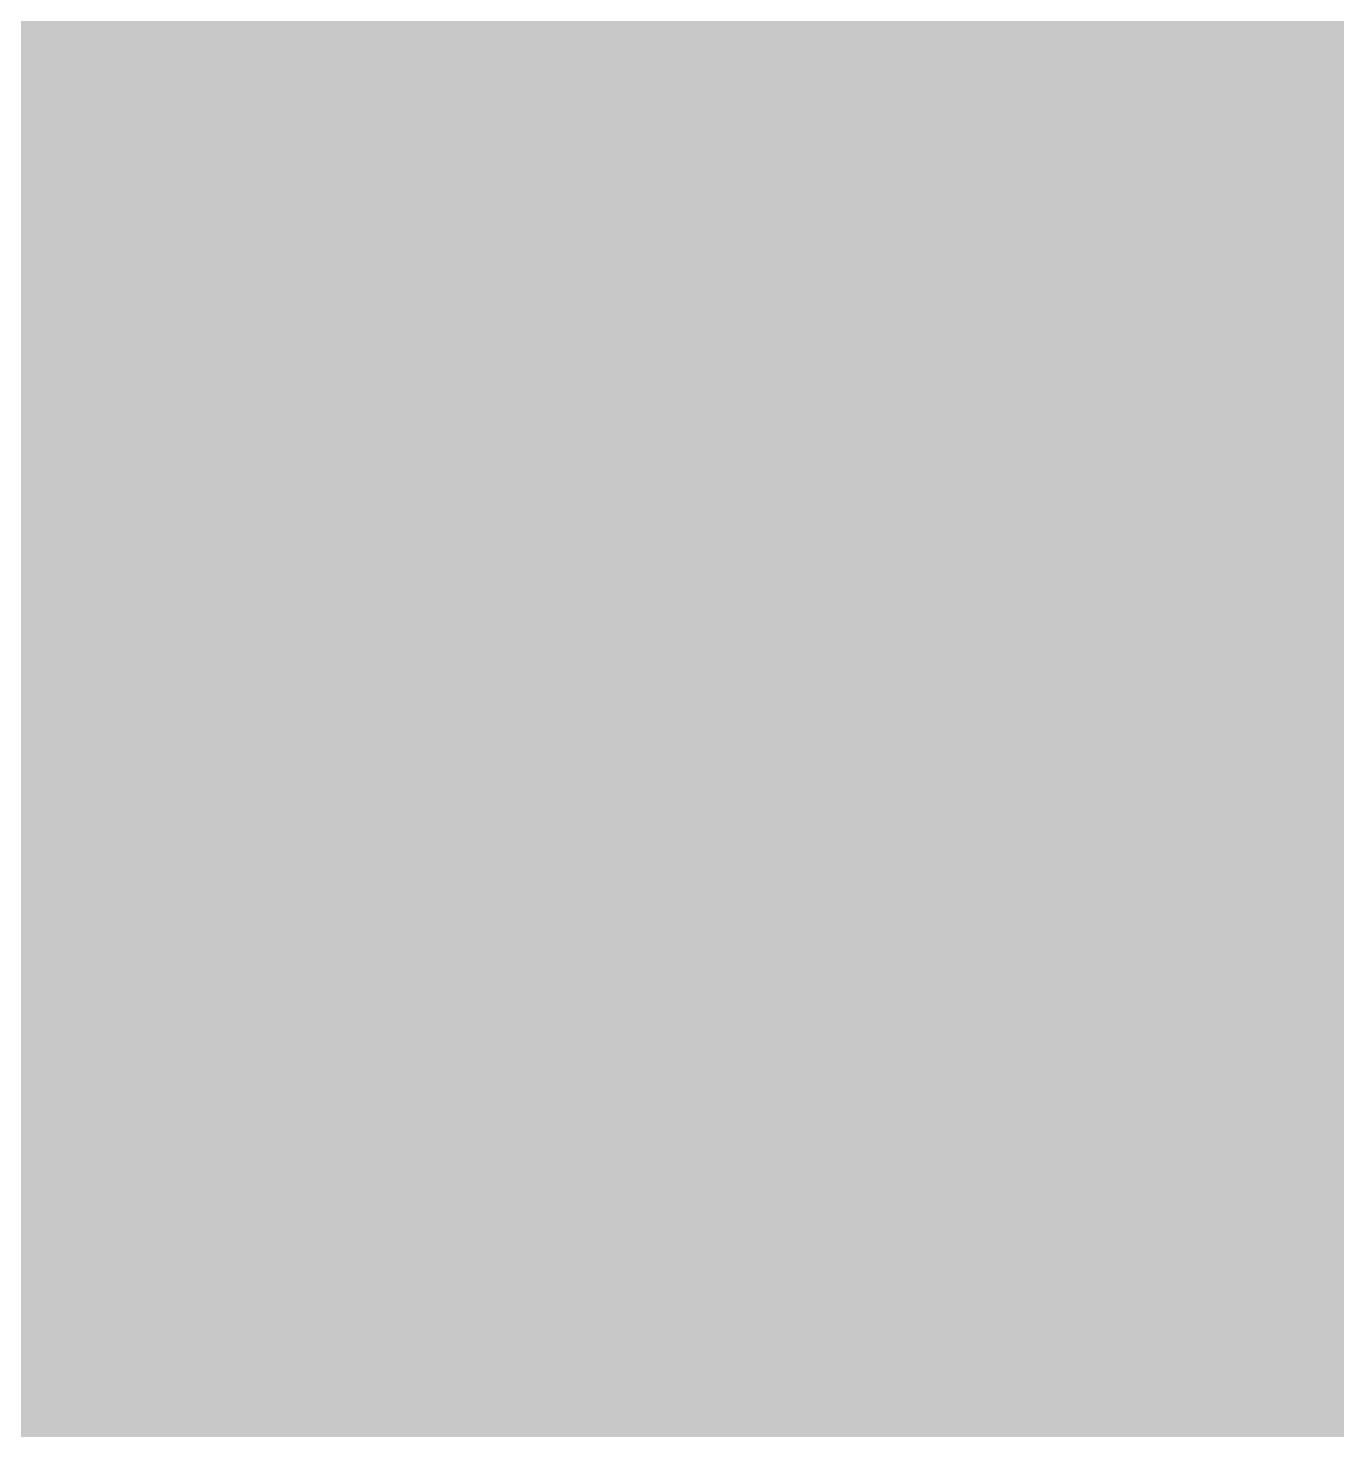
# Model space of a CAD drawing. Header units: inches. Extents: x 0 to 17, y 0 to 11.7.
# Drawn here: x 0.964849 to 0.968942, y 5.047636 to 5.05202 of the extents above; entities that cross this region are included whole.
import ezdxf

# ---------------------------------------------------------------- set-up
doc = ezdxf.new("R2010")
doc.units = ezdxf.units.IN
doc.header["$MEASUREMENT"] = 0
doc.layers.add('Sheet', color=255, linetype='Continuous')

msp = doc.modelspace()

# ---------------------------------------------------------------- linework, layer by layer
at = {"layer": 'Sheet'}
for points in [[(0.9630368, 5.0657846, 0.0118, 0.0118, 0), (0.9639187, 5.0653435, 0.0118, 0.0118, 0), (0.9643597, 5.0644615, 0.0118, 0.0118, 0), (0.9652416, 5.0640204, 0.0118, 0.0118, 0), (0.9656825, 5.0631383, 0.0118, 0.0118, 0), (0.9665644, 5.0626973, 0.0118, 0.0118, 0), (0.9670054, 5.0618152, 0.0118, 0.0118, 0), (0.9674463, 5.0609331, 0.0118, 0.0118, 0), (0.9683282, 5.0600511, 0.0118, 0.0118, 0), (0.9687692, 5.05961, 0.0118, 0.0118, 0), (0.9692101, 5.0587279, 0.0118, 0.0118, 0), (0.9692101, 5.0578459, 0.0118, 0.0118, 0), (0.9696511, 5.0569638, 0.0118, 0.0118, 0), (0.970092, 5.0556407, 0.0118, 0.0118, 0), (0.970533, 5.0547586, 0.0118, 0.0118, 0), (0.970533, 5.0538765, 0.0118, 0.0118, 0), (0.970533, 5.0529944, 0.0118, 0.0118, 0), (0.9709739, 5.0521123, 0.0118, 0.0118, 0), (0.9709739, 5.0507892, 0.0118, 0.0118, 0), (0.9709739, 5.0499071, 0.0118, 0.0118, 0)], [(0.9630368, 5.0657846, 0.0118, 0.0118, 0), (0.9639187, 5.0653435, 0.0118, 0.0118, 0), (0.9643597, 5.0644615, 0.0118, 0.0118, 0), (0.9652416, 5.0640204, 0.0118, 0.0118, 0), (0.9656825, 5.0631383, 0.0118, 0.0118, 0), (0.9665644, 5.0626973, 0.0118, 0.0118, 0), (0.9670054, 5.0618152, 0.0118, 0.0118, 0), (0.9674463, 5.0609331, 0.0118, 0.0118, 0), (0.9683282, 5.0600511, 0.0118, 0.0118, 0), (0.9687692, 5.05961, 0.0118, 0.0118, 0), (0.9692101, 5.0587279, 0.0118, 0.0118, 0), (0.9692101, 5.0578459, 0.0118, 0.0118, 0), (0.9696511, 5.0569638, 0.0118, 0.0118, 0), (0.970092, 5.0556407, 0.0118, 0.0118, 0), (0.970533, 5.0547586, 0.0118, 0.0118, 0), (0.970533, 5.0538765, 0.0118, 0.0118, 0), (0.970533, 5.0529944, 0.0118, 0.0118, 0), (0.9709739, 5.0521123, 0.0118, 0.0118, 0), (0.9709739, 5.0507892, 0.0118, 0.0118, 0), (0.9709739, 5.0499071, 0.0118, 0.0118, 0)], [(0.9630368, 5.0657846, 0.0118, 0.0118, 0), (0.9639187, 5.0653435, 0.0118, 0.0118, 0), (0.9643597, 5.0644615, 0.0118, 0.0118, 0), (0.9652416, 5.0640204, 0.0118, 0.0118, 0), (0.9656825, 5.0631383, 0.0118, 0.0118, 0), (0.9665644, 5.0626973, 0.0118, 0.0118, 0), (0.9670054, 5.0618152, 0.0118, 0.0118, 0), (0.9674463, 5.0609331, 0.0118, 0.0118, 0), (0.9683282, 5.0600511, 0.0118, 0.0118, 0), (0.9687692, 5.05961, 0.0118, 0.0118, 0), (0.9692101, 5.0587279, 0.0118, 0.0118, 0), (0.9692101, 5.0578459, 0.0118, 0.0118, 0), (0.9696511, 5.0569638, 0.0118, 0.0118, 0), (0.970092, 5.0556407, 0.0118, 0.0118, 0), (0.970533, 5.0547586, 0.0118, 0.0118, 0), (0.970533, 5.0538765, 0.0118, 0.0118, 0), (0.970533, 5.0529944, 0.0118, 0.0118, 0), (0.9709739, 5.0521123, 0.0118, 0.0118, 0), (0.9709739, 5.0507892, 0.0118, 0.0118, 0), (0.9709739, 5.0499071, 0.0118, 0.0118, 0)], [(0.9630368, 5.0657846, 0.0118, 0.0118, 0), (0.9639187, 5.0653435, 0.0118, 0.0118, 0), (0.9643597, 5.0644615, 0.0118, 0.0118, 0), (0.9652416, 5.0640204, 0.0118, 0.0118, 0), (0.9656825, 5.0631383, 0.0118, 0.0118, 0), (0.9665644, 5.0626973, 0.0118, 0.0118, 0), (0.9670054, 5.0618152, 0.0118, 0.0118, 0), (0.9674463, 5.0609331, 0.0118, 0.0118, 0), (0.9683282, 5.0600511, 0.0118, 0.0118, 0), (0.9687692, 5.05961, 0.0118, 0.0118, 0), (0.9692101, 5.0587279, 0.0118, 0.0118, 0), (0.9692101, 5.0578459, 0.0118, 0.0118, 0), (0.9696511, 5.0569638, 0.0118, 0.0118, 0), (0.970092, 5.0556407, 0.0118, 0.0118, 0), (0.970533, 5.0547586, 0.0118, 0.0118, 0), (0.970533, 5.0538765, 0.0118, 0.0118, 0), (0.970533, 5.0529944, 0.0118, 0.0118, 0), (0.9709739, 5.0521123, 0.0118, 0.0118, 0), (0.9709739, 5.0507892, 0.0118, 0.0118, 0), (0.9709739, 5.0499071, 0.0118, 0.0118, 0)], [(0.9630368, 5.0657846, 0.0118, 0.0118, 0), (0.9639187, 5.0653435, 0.0118, 0.0118, 0), (0.9643597, 5.0644615, 0.0118, 0.0118, 0), (0.9652416, 5.0640204, 0.0118, 0.0118, 0), (0.9656825, 5.0631383, 0.0118, 0.0118, 0), (0.9665644, 5.0626973, 0.0118, 0.0118, 0), (0.9670054, 5.0618152, 0.0118, 0.0118, 0), (0.9674463, 5.0609331, 0.0118, 0.0118, 0), (0.9683282, 5.0600511, 0.0118, 0.0118, 0), (0.9687692, 5.05961, 0.0118, 0.0118, 0), (0.9692101, 5.0587279, 0.0118, 0.0118, 0), (0.9692101, 5.0578459, 0.0118, 0.0118, 0), (0.9696511, 5.0569638, 0.0118, 0.0118, 0), (0.970092, 5.0556407, 0.0118, 0.0118, 0), (0.970533, 5.0547586, 0.0118, 0.0118, 0), (0.970533, 5.0538765, 0.0118, 0.0118, 0), (0.970533, 5.0529944, 0.0118, 0.0118, 0), (0.9709739, 5.0521123, 0.0118, 0.0118, 0), (0.9709739, 5.0507892, 0.0118, 0.0118, 0), (0.9709739, 5.0499071, 0.0118, 0.0118, 0)], [(0.9630368, 5.0657846, 0.0118, 0.0118, 0), (0.9639187, 5.0653435, 0.0118, 0.0118, 0), (0.9643597, 5.0644615, 0.0118, 0.0118, 0), (0.9652416, 5.0640204, 0.0118, 0.0118, 0), (0.9656825, 5.0631383, 0.0118, 0.0118, 0), (0.9665644, 5.0626973, 0.0118, 0.0118, 0), (0.9670054, 5.0618152, 0.0118, 0.0118, 0), (0.9674463, 5.0609331, 0.0118, 0.0118, 0), (0.9683282, 5.0600511, 0.0118, 0.0118, 0), (0.9687692, 5.05961, 0.0118, 0.0118, 0), (0.9692101, 5.0587279, 0.0118, 0.0118, 0), (0.9692101, 5.0578459, 0.0118, 0.0118, 0), (0.9696511, 5.0569638, 0.0118, 0.0118, 0), (0.970092, 5.0556407, 0.0118, 0.0118, 0), (0.970533, 5.0547586, 0.0118, 0.0118, 0), (0.970533, 5.0538765, 0.0118, 0.0118, 0), (0.970533, 5.0529944, 0.0118, 0.0118, 0), (0.9709739, 5.0521123, 0.0118, 0.0118, 0), (0.9709739, 5.0507892, 0.0118, 0.0118, 0), (0.9709739, 5.0499071, 0.0118, 0.0118, 0)], [(0.9630368, 5.0657846, 0.0118, 0.0118, 0), (0.9639187, 5.0653435, 0.0118, 0.0118, 0), (0.9643597, 5.0644615, 0.0118, 0.0118, 0), (0.9652416, 5.0640204, 0.0118, 0.0118, 0), (0.9656825, 5.0631383, 0.0118, 0.0118, 0), (0.9665644, 5.0626973, 0.0118, 0.0118, 0), (0.9670054, 5.0618152, 0.0118, 0.0118, 0), (0.9674463, 5.0609331, 0.0118, 0.0118, 0), (0.9683282, 5.0600511, 0.0118, 0.0118, 0), (0.9687692, 5.05961, 0.0118, 0.0118, 0), (0.9692101, 5.0587279, 0.0118, 0.0118, 0), (0.9692101, 5.0578459, 0.0118, 0.0118, 0), (0.9696511, 5.0569638, 0.0118, 0.0118, 0), (0.970092, 5.0556407, 0.0118, 0.0118, 0), (0.970533, 5.0547586, 0.0118, 0.0118, 0), (0.970533, 5.0538765, 0.0118, 0.0118, 0), (0.970533, 5.0529944, 0.0118, 0.0118, 0), (0.9709739, 5.0521123, 0.0118, 0.0118, 0), (0.9709739, 5.0507892, 0.0118, 0.0118, 0), (0.9709739, 5.0499071, 0.0118, 0.0118, 0)], [(0.9630368, 5.0657846, 0.0118, 0.0118, 0), (0.9639187, 5.0653435, 0.0118, 0.0118, 0), (0.9643597, 5.0644615, 0.0118, 0.0118, 0), (0.9652416, 5.0640204, 0.0118, 0.0118, 0), (0.9656825, 5.0631383, 0.0118, 0.0118, 0), (0.9665644, 5.0626973, 0.0118, 0.0118, 0), (0.9670054, 5.0618152, 0.0118, 0.0118, 0), (0.9674463, 5.0609331, 0.0118, 0.0118, 0), (0.9683282, 5.0600511, 0.0118, 0.0118, 0), (0.9687692, 5.05961, 0.0118, 0.0118, 0), (0.9692101, 5.0587279, 0.0118, 0.0118, 0), (0.9692101, 5.0578459, 0.0118, 0.0118, 0), (0.9696511, 5.0569638, 0.0118, 0.0118, 0), (0.970092, 5.0556407, 0.0118, 0.0118, 0), (0.970533, 5.0547586, 0.0118, 0.0118, 0), (0.970533, 5.0538765, 0.0118, 0.0118, 0), (0.970533, 5.0529944, 0.0118, 0.0118, 0), (0.9709739, 5.0521123, 0.0118, 0.0118, 0), (0.9709739, 5.0507892, 0.0118, 0.0118, 0), (0.9709739, 5.0499071, 0.0118, 0.0118, 0)], [(0.9630368, 5.0657846, 0.0118, 0.0118, 0), (0.9639187, 5.0653435, 0.0118, 0.0118, 0), (0.9643597, 5.0644615, 0.0118, 0.0118, 0), (0.9652416, 5.0640204, 0.0118, 0.0118, 0), (0.9656825, 5.0631383, 0.0118, 0.0118, 0), (0.9665644, 5.0626973, 0.0118, 0.0118, 0), (0.9670054, 5.0618152, 0.0118, 0.0118, 0), (0.9674463, 5.0609331, 0.0118, 0.0118, 0), (0.9683282, 5.0600511, 0.0118, 0.0118, 0), (0.9687692, 5.05961, 0.0118, 0.0118, 0), (0.9692101, 5.0587279, 0.0118, 0.0118, 0), (0.9692101, 5.0578459, 0.0118, 0.0118, 0), (0.9696511, 5.0569638, 0.0118, 0.0118, 0), (0.970092, 5.0556407, 0.0118, 0.0118, 0), (0.970533, 5.0547586, 0.0118, 0.0118, 0), (0.970533, 5.0538765, 0.0118, 0.0118, 0), (0.970533, 5.0529944, 0.0118, 0.0118, 0), (0.9709739, 5.0521123, 0.0118, 0.0118, 0), (0.9709739, 5.0507892, 0.0118, 0.0118, 0), (0.9709739, 5.0499071, 0.0118, 0.0118, 0)], [(0.9630368, 5.0657846, 0.0118, 0.0118, 0), (0.9639187, 5.0653435, 0.0118, 0.0118, 0), (0.9643597, 5.0644615, 0.0118, 0.0118, 0), (0.9652416, 5.0640204, 0.0118, 0.0118, 0), (0.9656825, 5.0631383, 0.0118, 0.0118, 0), (0.9665644, 5.0626973, 0.0118, 0.0118, 0), (0.9670054, 5.0618152, 0.0118, 0.0118, 0), (0.9674463, 5.0609331, 0.0118, 0.0118, 0), (0.9683282, 5.0600511, 0.0118, 0.0118, 0), (0.9687692, 5.05961, 0.0118, 0.0118, 0), (0.9692101, 5.0587279, 0.0118, 0.0118, 0), (0.9692101, 5.0578459, 0.0118, 0.0118, 0), (0.9696511, 5.0569638, 0.0118, 0.0118, 0), (0.970092, 5.0556407, 0.0118, 0.0118, 0), (0.970533, 5.0547586, 0.0118, 0.0118, 0), (0.970533, 5.0538765, 0.0118, 0.0118, 0), (0.970533, 5.0529944, 0.0118, 0.0118, 0), (0.9709739, 5.0521123, 0.0118, 0.0118, 0), (0.9709739, 5.0507892, 0.0118, 0.0118, 0), (0.9709739, 5.0499071, 0.0118, 0.0118, 0)], [(0.9670054, 5.0618152, 0.0039, 0.0039, 0), (0.9674463, 5.0609331, 0.0039, 0.0039, 0), (0.9683282, 5.0600511, 0.0039, 0.0039, 0), (0.9687692, 5.05961, 0.0039, 0.0039, 0), (0.9692101, 5.0587279, 0.0039, 0.0039, 0), (0.9692101, 5.0578459, 0.0039, 0.0039, 0), (0.9696511, 5.0569638, 0.0039, 0.0039, 0), (0.970092, 5.0556407, 0.0039, 0.0039, 0), (0.970533, 5.0547586, 0.0039, 0.0039, 0), (0.970533, 5.0538765, 0.0039, 0.0039, 0), (0.970533, 5.0529944, 0.0039, 0.0039, 0), (0.9709739, 5.0521123, 0.0039, 0.0039, 0), (0.9709739, 5.0507892, 0.0039, 0.0039, 0), (0.9709739, 5.0499071, 0.0039, 0.0039, 0)], [(0.9670054, 5.0618152, 0.0039, 0.0039, 0), (0.9674463, 5.0609331, 0.0039, 0.0039, 0), (0.9683282, 5.0600511, 0.0039, 0.0039, 0), (0.9687692, 5.05961, 0.0039, 0.0039, 0), (0.9692101, 5.0587279, 0.0039, 0.0039, 0), (0.9692101, 5.0578459, 0.0039, 0.0039, 0), (0.9696511, 5.0569638, 0.0039, 0.0039, 0), (0.970092, 5.0556407, 0.0039, 0.0039, 0), (0.970533, 5.0547586, 0.0039, 0.0039, 0), (0.970533, 5.0538765, 0.0039, 0.0039, 0), (0.970533, 5.0529944, 0.0039, 0.0039, 0), (0.9709739, 5.0521123, 0.0039, 0.0039, 0), (0.9709739, 5.0507892, 0.0039, 0.0039, 0), (0.9709739, 5.0499071, 0.0039, 0.0039, 0)], [(0.9670054, 5.0618152, 0.0039, 0.0039, 0), (0.9674463, 5.0609331, 0.0039, 0.0039, 0), (0.9683282, 5.0600511, 0.0039, 0.0039, 0), (0.9687692, 5.05961, 0.0039, 0.0039, 0), (0.9692101, 5.0587279, 0.0039, 0.0039, 0), (0.9692101, 5.0578459, 0.0039, 0.0039, 0), (0.9696511, 5.0569638, 0.0039, 0.0039, 0), (0.970092, 5.0556407, 0.0039, 0.0039, 0), (0.970533, 5.0547586, 0.0039, 0.0039, 0), (0.970533, 5.0538765, 0.0039, 0.0039, 0), (0.970533, 5.0529944, 0.0039, 0.0039, 0), (0.9709739, 5.0521123, 0.0039, 0.0039, 0), (0.9709739, 5.0507892, 0.0039, 0.0039, 0), (0.9709739, 5.0499071, 0.0039, 0.0039, 0)], [(0.9670054, 5.0618152, 0.0039, 0.0039, 0), (0.9674463, 5.0609331, 0.0039, 0.0039, 0), (0.9683282, 5.0600511, 0.0039, 0.0039, 0), (0.9687692, 5.05961, 0.0039, 0.0039, 0), (0.9692101, 5.0587279, 0.0039, 0.0039, 0), (0.9692101, 5.0578459, 0.0039, 0.0039, 0), (0.9696511, 5.0569638, 0.0039, 0.0039, 0), (0.970092, 5.0556407, 0.0039, 0.0039, 0), (0.970533, 5.0547586, 0.0039, 0.0039, 0), (0.970533, 5.0538765, 0.0039, 0.0039, 0), (0.970533, 5.0529944, 0.0039, 0.0039, 0), (0.9709739, 5.0521123, 0.0039, 0.0039, 0), (0.9709739, 5.0507892, 0.0039, 0.0039, 0), (0.9709739, 5.0499071, 0.0039, 0.0039, 0)], [(0.9670054, 5.0618152, 0.0039, 0.0039, 0), (0.9674463, 5.0609331, 0.0039, 0.0039, 0), (0.9683282, 5.0600511, 0.0039, 0.0039, 0), (0.9687692, 5.05961, 0.0039, 0.0039, 0), (0.9692101, 5.0587279, 0.0039, 0.0039, 0), (0.9692101, 5.0578459, 0.0039, 0.0039, 0), (0.9696511, 5.0569638, 0.0039, 0.0039, 0), (0.970092, 5.0556407, 0.0039, 0.0039, 0), (0.970533, 5.0547586, 0.0039, 0.0039, 0), (0.970533, 5.0538765, 0.0039, 0.0039, 0), (0.970533, 5.0529944, 0.0039, 0.0039, 0), (0.9709739, 5.0521123, 0.0039, 0.0039, 0), (0.9709739, 5.0507892, 0.0039, 0.0039, 0), (0.9709739, 5.0499071, 0.0039, 0.0039, 0)], [(0.9670054, 5.0618152, 0.0039, 0.0039, 0), (0.9674463, 5.0609331, 0.0039, 0.0039, 0), (0.9683282, 5.0600511, 0.0039, 0.0039, 0), (0.9687692, 5.05961, 0.0039, 0.0039, 0), (0.9692101, 5.0587279, 0.0039, 0.0039, 0), (0.9692101, 5.0578459, 0.0039, 0.0039, 0), (0.9696511, 5.0569638, 0.0039, 0.0039, 0), (0.970092, 5.0556407, 0.0039, 0.0039, 0), (0.970533, 5.0547586, 0.0039, 0.0039, 0), (0.970533, 5.0538765, 0.0039, 0.0039, 0), (0.970533, 5.0529944, 0.0039, 0.0039, 0), (0.9709739, 5.0521123, 0.0039, 0.0039, 0), (0.9709739, 5.0507892, 0.0039, 0.0039, 0), (0.9709739, 5.0499071, 0.0039, 0.0039, 0)], [(0.9670054, 5.0618152, 0.0039, 0.0039, 0), (0.9674463, 5.0609331, 0.0039, 0.0039, 0), (0.9683282, 5.0600511, 0.0039, 0.0039, 0), (0.9687692, 5.05961, 0.0039, 0.0039, 0), (0.9692101, 5.0587279, 0.0039, 0.0039, 0), (0.9692101, 5.0578459, 0.0039, 0.0039, 0), (0.9696511, 5.0569638, 0.0039, 0.0039, 0), (0.970092, 5.0556407, 0.0039, 0.0039, 0), (0.970533, 5.0547586, 0.0039, 0.0039, 0), (0.970533, 5.0538765, 0.0039, 0.0039, 0), (0.970533, 5.0529944, 0.0039, 0.0039, 0), (0.9709739, 5.0521123, 0.0039, 0.0039, 0), (0.9709739, 5.0507892, 0.0039, 0.0039, 0), (0.9709739, 5.0499071, 0.0039, 0.0039, 0)], [(0.9670054, 5.0618152, 0.0039, 0.0039, 0), (0.9674463, 5.0609331, 0.0039, 0.0039, 0), (0.9683282, 5.0600511, 0.0039, 0.0039, 0), (0.9687692, 5.05961, 0.0039, 0.0039, 0), (0.9692101, 5.0587279, 0.0039, 0.0039, 0), (0.9692101, 5.0578459, 0.0039, 0.0039, 0), (0.9696511, 5.0569638, 0.0039, 0.0039, 0), (0.970092, 5.0556407, 0.0039, 0.0039, 0), (0.970533, 5.0547586, 0.0039, 0.0039, 0), (0.970533, 5.0538765, 0.0039, 0.0039, 0), (0.970533, 5.0529944, 0.0039, 0.0039, 0), (0.9709739, 5.0521123, 0.0039, 0.0039, 0), (0.9709739, 5.0507892, 0.0039, 0.0039, 0), (0.9709739, 5.0499071, 0.0039, 0.0039, 0)], [(0.9670054, 5.0618152, 0.0039, 0.0039, 0), (0.9674463, 5.0609331, 0.0039, 0.0039, 0), (0.9683282, 5.0600511, 0.0039, 0.0039, 0), (0.9687692, 5.05961, 0.0039, 0.0039, 0), (0.9692101, 5.0587279, 0.0039, 0.0039, 0), (0.9692101, 5.0578459, 0.0039, 0.0039, 0), (0.9696511, 5.0569638, 0.0039, 0.0039, 0), (0.970092, 5.0556407, 0.0039, 0.0039, 0), (0.970533, 5.0547586, 0.0039, 0.0039, 0), (0.970533, 5.0538765, 0.0039, 0.0039, 0), (0.970533, 5.0529944, 0.0039, 0.0039, 0), (0.9709739, 5.0521123, 0.0039, 0.0039, 0), (0.9709739, 5.0507892, 0.0039, 0.0039, 0), (0.9709739, 5.0499071, 0.0039, 0.0039, 0)], [(0.9670054, 5.0618152, 0.0039, 0.0039, 0), (0.9674463, 5.0609331, 0.0039, 0.0039, 0), (0.9683282, 5.0600511, 0.0039, 0.0039, 0), (0.9687692, 5.05961, 0.0039, 0.0039, 0), (0.9692101, 5.0587279, 0.0039, 0.0039, 0), (0.9692101, 5.0578459, 0.0039, 0.0039, 0), (0.9696511, 5.0569638, 0.0039, 0.0039, 0), (0.970092, 5.0556407, 0.0039, 0.0039, 0), (0.970533, 5.0547586, 0.0039, 0.0039, 0), (0.970533, 5.0538765, 0.0039, 0.0039, 0), (0.970533, 5.0529944, 0.0039, 0.0039, 0), (0.9709739, 5.0521123, 0.0039, 0.0039, 0), (0.9709739, 5.0507892, 0.0039, 0.0039, 0), (0.9709739, 5.0499071, 0.0039, 0.0039, 0)], [(1.1513229, 5.0499071, 0.0118, 0.0118, 0), (0.9511311, 5.0499071, 0.0118, 0.0118, 0)], [(0.9709739, 5.0499071, 0.0118, 0.0118, 0), (0.9709739, 5.0490251, 0.0118, 0.0118, 0), (0.9709739, 5.0477019, 0.0118, 0.0118, 0), (0.970533, 5.0468199, 0.0118, 0.0118, 0), (0.970533, 5.0459378, 0.0118, 0.0118, 0), (0.970533, 5.0450557, 0.0118, 0.0118, 0), (0.970092, 5.0437326, 0.0118, 0.0118, 0), (0.9696511, 5.0428505, 0.0118, 0.0118, 0), (0.9692101, 5.0419684, 0.0118, 0.0118, 0), (0.9692101, 5.0410864, 0.0118, 0.0118, 0), (0.9687692, 5.0402043, 0.0118, 0.0118, 0), (0.9683282, 5.0393222, 0.0118, 0.0118, 0), (0.9674463, 5.0384401, 0.0118, 0.0118, 0), (0.9670054, 5.0379991, 0.0118, 0.0118, 0), (0.9665644, 5.037117, 0.0118, 0.0118, 0)], [(0.9709739, 5.0499071, 0.0118, 0.0118, 0), (0.9709739, 5.0490251, 0.0118, 0.0118, 0), (0.9709739, 5.0477019, 0.0118, 0.0118, 0), (0.970533, 5.0468199, 0.0118, 0.0118, 0), (0.970533, 5.0459378, 0.0118, 0.0118, 0), (0.970533, 5.0450557, 0.0118, 0.0118, 0), (0.970092, 5.0437326, 0.0118, 0.0118, 0), (0.9696511, 5.0428505, 0.0118, 0.0118, 0), (0.9692101, 5.0419684, 0.0118, 0.0118, 0), (0.9692101, 5.0410864, 0.0118, 0.0118, 0), (0.9687692, 5.0402043, 0.0118, 0.0118, 0), (0.9683282, 5.0393222, 0.0118, 0.0118, 0), (0.9674463, 5.0384401, 0.0118, 0.0118, 0), (0.9670054, 5.0379991, 0.0118, 0.0118, 0), (0.9665644, 5.037117, 0.0118, 0.0118, 0)], [(0.9709739, 5.0499071, 0.0118, 0.0118, 0), (0.9709739, 5.0490251, 0.0118, 0.0118, 0), (0.9709739, 5.0477019, 0.0118, 0.0118, 0), (0.970533, 5.0468199, 0.0118, 0.0118, 0), (0.970533, 5.0459378, 0.0118, 0.0118, 0), (0.970533, 5.0450557, 0.0118, 0.0118, 0), (0.970092, 5.0437326, 0.0118, 0.0118, 0), (0.9696511, 5.0428505, 0.0118, 0.0118, 0), (0.9692101, 5.0419684, 0.0118, 0.0118, 0), (0.9692101, 5.0410864, 0.0118, 0.0118, 0), (0.9687692, 5.0402043, 0.0118, 0.0118, 0), (0.9683282, 5.0393222, 0.0118, 0.0118, 0), (0.9674463, 5.0384401, 0.0118, 0.0118, 0), (0.9670054, 5.0379991, 0.0118, 0.0118, 0), (0.9665644, 5.037117, 0.0118, 0.0118, 0)], [(0.9709739, 5.0499071, 0.0118, 0.0118, 0), (0.9709739, 5.0490251, 0.0118, 0.0118, 0), (0.9709739, 5.0477019, 0.0118, 0.0118, 0), (0.970533, 5.0468199, 0.0118, 0.0118, 0), (0.970533, 5.0459378, 0.0118, 0.0118, 0), (0.970533, 5.0450557, 0.0118, 0.0118, 0), (0.970092, 5.0437326, 0.0118, 0.0118, 0), (0.9696511, 5.0428505, 0.0118, 0.0118, 0), (0.9692101, 5.0419684, 0.0118, 0.0118, 0), (0.9692101, 5.0410864, 0.0118, 0.0118, 0), (0.9687692, 5.0402043, 0.0118, 0.0118, 0), (0.9683282, 5.0393222, 0.0118, 0.0118, 0), (0.9674463, 5.0384401, 0.0118, 0.0118, 0), (0.9670054, 5.0379991, 0.0118, 0.0118, 0), (0.9665644, 5.037117, 0.0118, 0.0118, 0)], [(0.9709739, 5.0499071, 0.0118, 0.0118, 0), (0.9709739, 5.0490251, 0.0118, 0.0118, 0), (0.9709739, 5.0477019, 0.0118, 0.0118, 0), (0.970533, 5.0468199, 0.0118, 0.0118, 0), (0.970533, 5.0459378, 0.0118, 0.0118, 0), (0.970533, 5.0450557, 0.0118, 0.0118, 0), (0.970092, 5.0437326, 0.0118, 0.0118, 0), (0.9696511, 5.0428505, 0.0118, 0.0118, 0), (0.9692101, 5.0419684, 0.0118, 0.0118, 0), (0.9692101, 5.0410864, 0.0118, 0.0118, 0), (0.9687692, 5.0402043, 0.0118, 0.0118, 0), (0.9683282, 5.0393222, 0.0118, 0.0118, 0), (0.9674463, 5.0384401, 0.0118, 0.0118, 0), (0.9670054, 5.0379991, 0.0118, 0.0118, 0), (0.9665644, 5.037117, 0.0118, 0.0118, 0)], [(0.9709739, 5.0499071, 0.0118, 0.0118, 0), (0.9709739, 5.0490251, 0.0118, 0.0118, 0), (0.9709739, 5.0477019, 0.0118, 0.0118, 0), (0.970533, 5.0468199, 0.0118, 0.0118, 0), (0.970533, 5.0459378, 0.0118, 0.0118, 0), (0.970533, 5.0450557, 0.0118, 0.0118, 0), (0.970092, 5.0437326, 0.0118, 0.0118, 0), (0.9696511, 5.0428505, 0.0118, 0.0118, 0), (0.9692101, 5.0419684, 0.0118, 0.0118, 0), (0.9692101, 5.0410864, 0.0118, 0.0118, 0), (0.9687692, 5.0402043, 0.0118, 0.0118, 0), (0.9683282, 5.0393222, 0.0118, 0.0118, 0), (0.9674463, 5.0384401, 0.0118, 0.0118, 0), (0.9670054, 5.0379991, 0.0118, 0.0118, 0), (0.9665644, 5.037117, 0.0118, 0.0118, 0)], [(0.9709739, 5.0499071, 0.0118, 0.0118, 0), (0.9709739, 5.0490251, 0.0118, 0.0118, 0), (0.9709739, 5.0477019, 0.0118, 0.0118, 0), (0.970533, 5.0468199, 0.0118, 0.0118, 0), (0.970533, 5.0459378, 0.0118, 0.0118, 0), (0.970533, 5.0450557, 0.0118, 0.0118, 0), (0.970092, 5.0437326, 0.0118, 0.0118, 0), (0.9696511, 5.0428505, 0.0118, 0.0118, 0), (0.9692101, 5.0419684, 0.0118, 0.0118, 0), (0.9692101, 5.0410864, 0.0118, 0.0118, 0), (0.9687692, 5.0402043, 0.0118, 0.0118, 0), (0.9683282, 5.0393222, 0.0118, 0.0118, 0), (0.9674463, 5.0384401, 0.0118, 0.0118, 0), (0.9670054, 5.0379991, 0.0118, 0.0118, 0), (0.9665644, 5.037117, 0.0118, 0.0118, 0)], [(0.9709739, 5.0499071, 0.0118, 0.0118, 0), (0.9709739, 5.0490251, 0.0118, 0.0118, 0), (0.9709739, 5.0477019, 0.0118, 0.0118, 0), (0.970533, 5.0468199, 0.0118, 0.0118, 0), (0.970533, 5.0459378, 0.0118, 0.0118, 0), (0.970533, 5.0450557, 0.0118, 0.0118, 0), (0.970092, 5.0437326, 0.0118, 0.0118, 0), (0.9696511, 5.0428505, 0.0118, 0.0118, 0), (0.9692101, 5.0419684, 0.0118, 0.0118, 0), (0.9692101, 5.0410864, 0.0118, 0.0118, 0), (0.9687692, 5.0402043, 0.0118, 0.0118, 0), (0.9683282, 5.0393222, 0.0118, 0.0118, 0), (0.9674463, 5.0384401, 0.0118, 0.0118, 0), (0.9670054, 5.0379991, 0.0118, 0.0118, 0), (0.9665644, 5.037117, 0.0118, 0.0118, 0)], [(0.9709739, 5.0499071, 0.0118, 0.0118, 0), (0.9709739, 5.0490251, 0.0118, 0.0118, 0), (0.9709739, 5.0477019, 0.0118, 0.0118, 0), (0.970533, 5.0468199, 0.0118, 0.0118, 0), (0.970533, 5.0459378, 0.0118, 0.0118, 0), (0.970533, 5.0450557, 0.0118, 0.0118, 0), (0.970092, 5.0437326, 0.0118, 0.0118, 0), (0.9696511, 5.0428505, 0.0118, 0.0118, 0), (0.9692101, 5.0419684, 0.0118, 0.0118, 0), (0.9692101, 5.0410864, 0.0118, 0.0118, 0), (0.9687692, 5.0402043, 0.0118, 0.0118, 0), (0.9683282, 5.0393222, 0.0118, 0.0118, 0), (0.9674463, 5.0384401, 0.0118, 0.0118, 0), (0.9670054, 5.0379991, 0.0118, 0.0118, 0), (0.9665644, 5.037117, 0.0118, 0.0118, 0)], [(0.9709739, 5.0499071, 0.0118, 0.0118, 0), (0.9709739, 5.0490251, 0.0118, 0.0118, 0), (0.9709739, 5.0477019, 0.0118, 0.0118, 0), (0.970533, 5.0468199, 0.0118, 0.0118, 0), (0.970533, 5.0459378, 0.0118, 0.0118, 0), (0.970533, 5.0450557, 0.0118, 0.0118, 0), (0.970092, 5.0437326, 0.0118, 0.0118, 0), (0.9696511, 5.0428505, 0.0118, 0.0118, 0), (0.9692101, 5.0419684, 0.0118, 0.0118, 0), (0.9692101, 5.0410864, 0.0118, 0.0118, 0), (0.9687692, 5.0402043, 0.0118, 0.0118, 0), (0.9683282, 5.0393222, 0.0118, 0.0118, 0), (0.9674463, 5.0384401, 0.0118, 0.0118, 0), (0.9670054, 5.0379991, 0.0118, 0.0118, 0), (0.9665644, 5.037117, 0.0118, 0.0118, 0)], [(0.9709739, 5.0499071, 0.0118, 0.0118, 0), (0.9709739, 5.0499071, 0.0118, 0.0118, 0), (0.9709739, 5.0499071, 0.0118, 0.0118, 0), (0.9709739, 5.0499071, 0.0118, 0.0118, 0), (0.9709739, 5.0499071, 0.0118, 0.0118, 0), (0.9709739, 5.0499071, 0.0118, 0.0118, 0), (0.9709739, 5.0499071, 0.0118, 0.0118, 0), (0.9709739, 5.0499071, 0.0118, 0.0118, 0), (0.9709739, 5.0499071, 0.0118, 0.0118, 0), (0.9709739, 5.0499071, 0.0118, 0.0118, 0), (0.9709739, 5.0499071, 0.0118, 0.0118, 0), (0.9709739, 5.0499071, 0.0118, 0.0118, 0), (0.9709739, 5.0499071, 0.0118, 0.0118, 0), (0.9709739, 5.0499071, 0.0118, 0.0118, 0), (0.9709739, 5.0499071, 0.0118, 0.0118, 0), (0.9709739, 5.0499071, 0.0118, 0.0118, 0), (0.9709739, 5.0499071, 0.0118, 0.0118, 0), (0.9709739, 5.0499071, 0.0118, 0.0118, 0), (0.9709739, 5.0499071, 0.0118, 0.0118, 0), (0.9709739, 5.0499071, 0.0118, 0.0118, 0), (0.9709739, 5.0499071, 0.0118, 0.0118, 0), (0.9709739, 5.0499071, 0.0118, 0.0118, 0), (0.9709739, 5.0499071, 0.0118, 0.0118, 0), (0.9709739, 5.0499071, 0.0118, 0.0118, 0), (0.9709739, 5.0499071, 0.0118, 0.0118, 0), (0.9709739, 5.0499071, 0.0118, 0.0118, 0), (0.9709739, 5.0499071, 0.0118, 0.0118, 0), (0.9709739, 5.0499071, 0.0118, 0.0118, 0), (0.9709739, 5.0499071, 0.0118, 0.0118, 0), (0.9709739, 5.0499071, 0.0118, 0.0118, 0), (0.9709739, 5.0499071, 0.0118, 0.0118, 0), (0.9709739, 5.0499071, 0.0118, 0.0118, 0), (0.9709739, 5.0499071, 0.0118, 0.0118, 0)], [(0.9709739, 5.0499071, 0.0118, 0.0118, 0), (0.9709739, 5.0499071, 0.0118, 0.0118, 0)], [(0.9709739, 5.0499071, 0.0118, 0.0118, 0), (0.9709739, 5.0499071, 0.0118, 0.0118, 0), (0.9709739, 5.0499071, 0.0118, 0.0118, 0), (0.9709739, 5.0499071, 0.0118, 0.0118, 0), (0.9709739, 5.0499071, 0.0118, 0.0118, 0), (0.9709739, 5.0499071, 0.0118, 0.0118, 0), (0.9709739, 5.0499071, 0.0118, 0.0118, 0), (0.9709739, 5.0499071, 0.0118, 0.0118, 0), (0.9709739, 5.0499071, 0.0118, 0.0118, 0), (0.9709739, 5.0499071, 0.0118, 0.0118, 0), (0.9709739, 5.0499071, 0.0118, 0.0118, 0), (0.9709739, 5.0499071, 0.0118, 0.0118, 0), (0.9709739, 5.0499071, 0.0118, 0.0118, 0), (0.9709739, 5.0499071, 0.0118, 0.0118, 0), (0.9709739, 5.0499071, 0.0118, 0.0118, 0), (0.9709739, 5.0499071, 0.0118, 0.0118, 0), (0.9709739, 5.0499071, 0.0118, 0.0118, 0), (0.9709739, 5.0499071, 0.0118, 0.0118, 0), (0.9709739, 5.0499071, 0.0118, 0.0118, 0), (0.9709739, 5.0499071, 0.0118, 0.0118, 0), (0.9709739, 5.0499071, 0.0118, 0.0118, 0), (0.9709739, 5.0499071, 0.0118, 0.0118, 0), (0.9709739, 5.0499071, 0.0118, 0.0118, 0), (0.9709739, 5.0499071, 0.0118, 0.0118, 0), (0.9709739, 5.0499071, 0.0118, 0.0118, 0), (0.9709739, 5.0499071, 0.0118, 0.0118, 0), (0.9709739, 5.0499071, 0.0118, 0.0118, 0), (0.9709739, 5.0499071, 0.0118, 0.0118, 0), (0.9709739, 5.0499071, 0.0118, 0.0118, 0), (0.9709739, 5.0499071, 0.0118, 0.0118, 0), (0.9709739, 5.0499071, 0.0118, 0.0118, 0), (0.9709739, 5.0499071, 0.0118, 0.0118, 0), (0.9709739, 5.0499071, 0.0118, 0.0118, 0)], [(0.9709739, 5.0499071, 0.0118, 0.0118, 0), (0.9709739, 5.0499071, 0.0118, 0.0118, 0)], [(0.9709739, 5.0499071, 0.0118, 0.0118, 0), (0.9709739, 5.0499071, 0.0118, 0.0118, 0), (0.9709739, 5.0499071, 0.0118, 0.0118, 0), (0.9709739, 5.0499071, 0.0118, 0.0118, 0), (0.9709739, 5.0499071, 0.0118, 0.0118, 0), (0.9709739, 5.0499071, 0.0118, 0.0118, 0), (0.9709739, 5.0499071, 0.0118, 0.0118, 0), (0.9709739, 5.0499071, 0.0118, 0.0118, 0), (0.9709739, 5.0499071, 0.0118, 0.0118, 0), (0.9709739, 5.0499071, 0.0118, 0.0118, 0), (0.9709739, 5.0499071, 0.0118, 0.0118, 0), (0.9709739, 5.0499071, 0.0118, 0.0118, 0), (0.9709739, 5.0499071, 0.0118, 0.0118, 0), (0.9709739, 5.0499071, 0.0118, 0.0118, 0), (0.9709739, 5.0499071, 0.0118, 0.0118, 0), (0.9709739, 5.0499071, 0.0118, 0.0118, 0), (0.9709739, 5.0499071, 0.0118, 0.0118, 0), (0.9709739, 5.0499071, 0.0118, 0.0118, 0), (0.9709739, 5.0499071, 0.0118, 0.0118, 0), (0.9709739, 5.0499071, 0.0118, 0.0118, 0), (0.9709739, 5.0499071, 0.0118, 0.0118, 0), (0.9709739, 5.0499071, 0.0118, 0.0118, 0), (0.9709739, 5.0499071, 0.0118, 0.0118, 0), (0.9709739, 5.0499071, 0.0118, 0.0118, 0), (0.9709739, 5.0499071, 0.0118, 0.0118, 0), (0.9709739, 5.0499071, 0.0118, 0.0118, 0), (0.9709739, 5.0499071, 0.0118, 0.0118, 0), (0.9709739, 5.0499071, 0.0118, 0.0118, 0), (0.9709739, 5.0499071, 0.0118, 0.0118, 0), (0.9709739, 5.0499071, 0.0118, 0.0118, 0), (0.9709739, 5.0499071, 0.0118, 0.0118, 0), (0.9709739, 5.0499071, 0.0118, 0.0118, 0), (0.9709739, 5.0499071, 0.0118, 0.0118, 0)], [(0.9709739, 5.0499071, 0.0118, 0.0118, 0), (0.9709739, 5.0499071, 0.0118, 0.0118, 0)], [(0.9709739, 5.0499071, 0.0118, 0.0118, 0), (0.9709739, 5.0499071, 0.0118, 0.0118, 0), (0.9709739, 5.0499071, 0.0118, 0.0118, 0), (0.9709739, 5.0499071, 0.0118, 0.0118, 0), (0.9709739, 5.0499071, 0.0118, 0.0118, 0), (0.9709739, 5.0499071, 0.0118, 0.0118, 0), (0.9709739, 5.0499071, 0.0118, 0.0118, 0), (0.9709739, 5.0499071, 0.0118, 0.0118, 0), (0.9709739, 5.0499071, 0.0118, 0.0118, 0), (0.9709739, 5.0499071, 0.0118, 0.0118, 0), (0.9709739, 5.0499071, 0.0118, 0.0118, 0), (0.9709739, 5.0499071, 0.0118, 0.0118, 0), (0.9709739, 5.0499071, 0.0118, 0.0118, 0), (0.9709739, 5.0499071, 0.0118, 0.0118, 0), (0.9709739, 5.0499071, 0.0118, 0.0118, 0), (0.9709739, 5.0499071, 0.0118, 0.0118, 0), (0.9709739, 5.0499071, 0.0118, 0.0118, 0), (0.9709739, 5.0499071, 0.0118, 0.0118, 0), (0.9709739, 5.0499071, 0.0118, 0.0118, 0), (0.9709739, 5.0499071, 0.0118, 0.0118, 0), (0.9709739, 5.0499071, 0.0118, 0.0118, 0), (0.9709739, 5.0499071, 0.0118, 0.0118, 0), (0.9709739, 5.0499071, 0.0118, 0.0118, 0), (0.9709739, 5.0499071, 0.0118, 0.0118, 0), (0.9709739, 5.0499071, 0.0118, 0.0118, 0), (0.9709739, 5.0499071, 0.0118, 0.0118, 0), (0.9709739, 5.0499071, 0.0118, 0.0118, 0), (0.9709739, 5.0499071, 0.0118, 0.0118, 0), (0.9709739, 5.0499071, 0.0118, 0.0118, 0), (0.9709739, 5.0499071, 0.0118, 0.0118, 0), (0.9709739, 5.0499071, 0.0118, 0.0118, 0), (0.9709739, 5.0499071, 0.0118, 0.0118, 0), (0.9709739, 5.0499071, 0.0118, 0.0118, 0)], [(0.9709739, 5.0499071, 0.0118, 0.0118, 0), (0.9709739, 5.0499071, 0.0118, 0.0118, 0)], [(0.9709739, 5.0499071, 0.0118, 0.0118, 0), (0.9709739, 5.0499071, 0.0118, 0.0118, 0), (0.9709739, 5.0499071, 0.0118, 0.0118, 0), (0.9709739, 5.0499071, 0.0118, 0.0118, 0), (0.9709739, 5.0499071, 0.0118, 0.0118, 0), (0.9709739, 5.0499071, 0.0118, 0.0118, 0), (0.9709739, 5.0499071, 0.0118, 0.0118, 0), (0.9709739, 5.0499071, 0.0118, 0.0118, 0), (0.9709739, 5.0499071, 0.0118, 0.0118, 0), (0.9709739, 5.0499071, 0.0118, 0.0118, 0), (0.9709739, 5.0499071, 0.0118, 0.0118, 0), (0.9709739, 5.0499071, 0.0118, 0.0118, 0), (0.9709739, 5.0499071, 0.0118, 0.0118, 0), (0.9709739, 5.0499071, 0.0118, 0.0118, 0), (0.9709739, 5.0499071, 0.0118, 0.0118, 0), (0.9709739, 5.0499071, 0.0118, 0.0118, 0), (0.9709739, 5.0499071, 0.0118, 0.0118, 0), (0.9709739, 5.0499071, 0.0118, 0.0118, 0), (0.9709739, 5.0499071, 0.0118, 0.0118, 0), (0.9709739, 5.0499071, 0.0118, 0.0118, 0), (0.9709739, 5.0499071, 0.0118, 0.0118, 0), (0.9709739, 5.0499071, 0.0118, 0.0118, 0), (0.9709739, 5.0499071, 0.0118, 0.0118, 0), (0.9709739, 5.0499071, 0.0118, 0.0118, 0), (0.9709739, 5.0499071, 0.0118, 0.0118, 0), (0.9709739, 5.0499071, 0.0118, 0.0118, 0), (0.9709739, 5.0499071, 0.0118, 0.0118, 0), (0.9709739, 5.0499071, 0.0118, 0.0118, 0), (0.9709739, 5.0499071, 0.0118, 0.0118, 0), (0.9709739, 5.0499071, 0.0118, 0.0118, 0), (0.9709739, 5.0499071, 0.0118, 0.0118, 0), (0.9709739, 5.0499071, 0.0118, 0.0118, 0), (0.9709739, 5.0499071, 0.0118, 0.0118, 0)], [(0.9709739, 5.0499071, 0.0118, 0.0118, 0), (0.9709739, 5.0499071, 0.0118, 0.0118, 0)], [(0.9709739, 5.0499071, 0.0118, 0.0118, 0), (0.9709739, 5.0499071, 0.0118, 0.0118, 0), (0.9709739, 5.0499071, 0.0118, 0.0118, 0), (0.9709739, 5.0499071, 0.0118, 0.0118, 0), (0.9709739, 5.0499071, 0.0118, 0.0118, 0), (0.9709739, 5.0499071, 0.0118, 0.0118, 0), (0.9709739, 5.0499071, 0.0118, 0.0118, 0), (0.9709739, 5.0499071, 0.0118, 0.0118, 0), (0.9709739, 5.0499071, 0.0118, 0.0118, 0), (0.9709739, 5.0499071, 0.0118, 0.0118, 0), (0.9709739, 5.0499071, 0.0118, 0.0118, 0), (0.9709739, 5.0499071, 0.0118, 0.0118, 0), (0.9709739, 5.0499071, 0.0118, 0.0118, 0), (0.9709739, 5.0499071, 0.0118, 0.0118, 0), (0.9709739, 5.0499071, 0.0118, 0.0118, 0), (0.9709739, 5.0499071, 0.0118, 0.0118, 0), (0.9709739, 5.0499071, 0.0118, 0.0118, 0), (0.9709739, 5.0499071, 0.0118, 0.0118, 0), (0.9709739, 5.0499071, 0.0118, 0.0118, 0), (0.9709739, 5.0499071, 0.0118, 0.0118, 0), (0.9709739, 5.0499071, 0.0118, 0.0118, 0), (0.9709739, 5.0499071, 0.0118, 0.0118, 0), (0.9709739, 5.0499071, 0.0118, 0.0118, 0), (0.9709739, 5.0499071, 0.0118, 0.0118, 0), (0.9709739, 5.0499071, 0.0118, 0.0118, 0), (0.9709739, 5.0499071, 0.0118, 0.0118, 0), (0.9709739, 5.0499071, 0.0118, 0.0118, 0), (0.9709739, 5.0499071, 0.0118, 0.0118, 0), (0.9709739, 5.0499071, 0.0118, 0.0118, 0), (0.9709739, 5.0499071, 0.0118, 0.0118, 0), (0.9709739, 5.0499071, 0.0118, 0.0118, 0), (0.9709739, 5.0499071, 0.0118, 0.0118, 0), (0.9709739, 5.0499071, 0.0118, 0.0118, 0)], [(0.9709739, 5.0499071, 0.0118, 0.0118, 0), (0.9709739, 5.0499071, 0.0118, 0.0118, 0)], [(0.9709739, 5.0499071, 0.0118, 0.0118, 0), (0.9709739, 5.0499071, 0.0118, 0.0118, 0), (0.9709739, 5.0499071, 0.0118, 0.0118, 0), (0.9709739, 5.0499071, 0.0118, 0.0118, 0), (0.9709739, 5.0499071, 0.0118, 0.0118, 0), (0.9709739, 5.0499071, 0.0118, 0.0118, 0), (0.9709739, 5.0499071, 0.0118, 0.0118, 0), (0.9709739, 5.0499071, 0.0118, 0.0118, 0), (0.9709739, 5.0499071, 0.0118, 0.0118, 0), (0.9709739, 5.0499071, 0.0118, 0.0118, 0), (0.9709739, 5.0499071, 0.0118, 0.0118, 0), (0.9709739, 5.0499071, 0.0118, 0.0118, 0), (0.9709739, 5.0499071, 0.0118, 0.0118, 0), (0.9709739, 5.0499071, 0.0118, 0.0118, 0), (0.9709739, 5.0499071, 0.0118, 0.0118, 0), (0.9709739, 5.0499071, 0.0118, 0.0118, 0), (0.9709739, 5.0499071, 0.0118, 0.0118, 0), (0.9709739, 5.0499071, 0.0118, 0.0118, 0), (0.9709739, 5.0499071, 0.0118, 0.0118, 0), (0.9709739, 5.0499071, 0.0118, 0.0118, 0), (0.9709739, 5.0499071, 0.0118, 0.0118, 0), (0.9709739, 5.0499071, 0.0118, 0.0118, 0), (0.9709739, 5.0499071, 0.0118, 0.0118, 0), (0.9709739, 5.0499071, 0.0118, 0.0118, 0), (0.9709739, 5.0499071, 0.0118, 0.0118, 0), (0.9709739, 5.0499071, 0.0118, 0.0118, 0), (0.9709739, 5.0499071, 0.0118, 0.0118, 0), (0.9709739, 5.0499071, 0.0118, 0.0118, 0), (0.9709739, 5.0499071, 0.0118, 0.0118, 0), (0.9709739, 5.0499071, 0.0118, 0.0118, 0), (0.9709739, 5.0499071, 0.0118, 0.0118, 0), (0.9709739, 5.0499071, 0.0118, 0.0118, 0), (0.9709739, 5.0499071, 0.0118, 0.0118, 0)], [(0.9709739, 5.0499071, 0.0118, 0.0118, 0), (0.9709739, 5.0499071, 0.0118, 0.0118, 0)], [(0.9709739, 5.0499071, 0.0118, 0.0118, 0), (0.9709739, 5.0499071, 0.0118, 0.0118, 0), (0.9709739, 5.0499071, 0.0118, 0.0118, 0), (0.9709739, 5.0499071, 0.0118, 0.0118, 0), (0.9709739, 5.0499071, 0.0118, 0.0118, 0), (0.9709739, 5.0499071, 0.0118, 0.0118, 0), (0.9709739, 5.0499071, 0.0118, 0.0118, 0), (0.9709739, 5.0499071, 0.0118, 0.0118, 0), (0.9709739, 5.0499071, 0.0118, 0.0118, 0), (0.9709739, 5.0499071, 0.0118, 0.0118, 0), (0.9709739, 5.0499071, 0.0118, 0.0118, 0), (0.9709739, 5.0499071, 0.0118, 0.0118, 0), (0.9709739, 5.0499071, 0.0118, 0.0118, 0), (0.9709739, 5.0499071, 0.0118, 0.0118, 0), (0.9709739, 5.0499071, 0.0118, 0.0118, 0), (0.9709739, 5.0499071, 0.0118, 0.0118, 0), (0.9709739, 5.0499071, 0.0118, 0.0118, 0), (0.9709739, 5.0499071, 0.0118, 0.0118, 0), (0.9709739, 5.0499071, 0.0118, 0.0118, 0), (0.9709739, 5.0499071, 0.0118, 0.0118, 0), (0.9709739, 5.0499071, 0.0118, 0.0118, 0), (0.9709739, 5.0499071, 0.0118, 0.0118, 0), (0.9709739, 5.0499071, 0.0118, 0.0118, 0), (0.9709739, 5.0499071, 0.0118, 0.0118, 0), (0.9709739, 5.0499071, 0.0118, 0.0118, 0), (0.9709739, 5.0499071, 0.0118, 0.0118, 0), (0.9709739, 5.0499071, 0.0118, 0.0118, 0), (0.9709739, 5.0499071, 0.0118, 0.0118, 0), (0.9709739, 5.0499071, 0.0118, 0.0118, 0), (0.9709739, 5.0499071, 0.0118, 0.0118, 0), (0.9709739, 5.0499071, 0.0118, 0.0118, 0), (0.9709739, 5.0499071, 0.0118, 0.0118, 0), (0.9709739, 5.0499071, 0.0118, 0.0118, 0)], [(0.9709739, 5.0499071, 0.0118, 0.0118, 0), (0.9709739, 5.0499071, 0.0118, 0.0118, 0)], [(0.9709739, 5.0499071, 0.0118, 0.0118, 0), (0.9709739, 5.0499071, 0.0118, 0.0118, 0), (0.9709739, 5.0499071, 0.0118, 0.0118, 0), (0.9709739, 5.0499071, 0.0118, 0.0118, 0), (0.9709739, 5.0499071, 0.0118, 0.0118, 0), (0.9709739, 5.0499071, 0.0118, 0.0118, 0), (0.9709739, 5.0499071, 0.0118, 0.0118, 0), (0.9709739, 5.0499071, 0.0118, 0.0118, 0), (0.9709739, 5.0499071, 0.0118, 0.0118, 0), (0.9709739, 5.0499071, 0.0118, 0.0118, 0), (0.9709739, 5.0499071, 0.0118, 0.0118, 0), (0.9709739, 5.0499071, 0.0118, 0.0118, 0), (0.9709739, 5.0499071, 0.0118, 0.0118, 0), (0.9709739, 5.0499071, 0.0118, 0.0118, 0), (0.9709739, 5.0499071, 0.0118, 0.0118, 0), (0.9709739, 5.0499071, 0.0118, 0.0118, 0), (0.9709739, 5.0499071, 0.0118, 0.0118, 0), (0.9709739, 5.0499071, 0.0118, 0.0118, 0), (0.9709739, 5.0499071, 0.0118, 0.0118, 0), (0.9709739, 5.0499071, 0.0118, 0.0118, 0), (0.9709739, 5.0499071, 0.0118, 0.0118, 0), (0.9709739, 5.0499071, 0.0118, 0.0118, 0), (0.9709739, 5.0499071, 0.0118, 0.0118, 0), (0.9709739, 5.0499071, 0.0118, 0.0118, 0), (0.9709739, 5.0499071, 0.0118, 0.0118, 0), (0.9709739, 5.0499071, 0.0118, 0.0118, 0), (0.9709739, 5.0499071, 0.0118, 0.0118, 0), (0.9709739, 5.0499071, 0.0118, 0.0118, 0), (0.9709739, 5.0499071, 0.0118, 0.0118, 0), (0.9709739, 5.0499071, 0.0118, 0.0118, 0), (0.9709739, 5.0499071, 0.0118, 0.0118, 0), (0.9709739, 5.0499071, 0.0118, 0.0118, 0), (0.9709739, 5.0499071, 0.0118, 0.0118, 0)], [(0.9709739, 5.0499071, 0.0118, 0.0118, 0), (0.9709739, 5.0499071, 0.0118, 0.0118, 0)], [(0.9709739, 5.0499071, 0.0118, 0.0118, 0), (0.9709739, 5.0499071, 0.0118, 0.0118, 0), (0.9709739, 5.0499071, 0.0118, 0.0118, 0), (0.9709739, 5.0499071, 0.0118, 0.0118, 0), (0.9709739, 5.0499071, 0.0118, 0.0118, 0), (0.9709739, 5.0499071, 0.0118, 0.0118, 0), (0.9709739, 5.0499071, 0.0118, 0.0118, 0), (0.9709739, 5.0499071, 0.0118, 0.0118, 0), (0.9709739, 5.0499071, 0.0118, 0.0118, 0), (0.9709739, 5.0499071, 0.0118, 0.0118, 0), (0.9709739, 5.0499071, 0.0118, 0.0118, 0), (0.9709739, 5.0499071, 0.0118, 0.0118, 0), (0.9709739, 5.0499071, 0.0118, 0.0118, 0), (0.9709739, 5.0499071, 0.0118, 0.0118, 0), (0.9709739, 5.0499071, 0.0118, 0.0118, 0), (0.9709739, 5.0499071, 0.0118, 0.0118, 0), (0.9709739, 5.0499071, 0.0118, 0.0118, 0), (0.9709739, 5.0499071, 0.0118, 0.0118, 0), (0.9709739, 5.0499071, 0.0118, 0.0118, 0), (0.9709739, 5.0499071, 0.0118, 0.0118, 0), (0.9709739, 5.0499071, 0.0118, 0.0118, 0), (0.9709739, 5.0499071, 0.0118, 0.0118, 0), (0.9709739, 5.0499071, 0.0118, 0.0118, 0), (0.9709739, 5.0499071, 0.0118, 0.0118, 0), (0.9709739, 5.0499071, 0.0118, 0.0118, 0), (0.9709739, 5.0499071, 0.0118, 0.0118, 0), (0.9709739, 5.0499071, 0.0118, 0.0118, 0), (0.9709739, 5.0499071, 0.0118, 0.0118, 0), (0.9709739, 5.0499071, 0.0118, 0.0118, 0), (0.9709739, 5.0499071, 0.0118, 0.0118, 0), (0.9709739, 5.0499071, 0.0118, 0.0118, 0), (0.9709739, 5.0499071, 0.0118, 0.0118, 0), (0.9709739, 5.0499071, 0.0118, 0.0118, 0)], [(0.9709739, 5.0499071, 0.0118, 0.0118, 0), (0.9709739, 5.0499071, 0.0118, 0.0118, 0)], [(0.9709739, 5.0499071, 0.0039, 0.0039, 0), (0.9709739, 5.0490251, 0.0039, 0.0039, 0), (0.9709739, 5.0477019, 0.0039, 0.0039, 0), (0.970533, 5.0468199, 0.0039, 0.0039, 0), (0.970533, 5.0459378, 0.0039, 0.0039, 0), (0.970533, 5.0450557, 0.0039, 0.0039, 0), (0.970092, 5.0437326, 0.0039, 0.0039, 0), (0.9696511, 5.0428505, 0.0039, 0.0039, 0), (0.9692101, 5.0419684, 0.0039, 0.0039, 0), (0.9692101, 5.0410864, 0.0039, 0.0039, 0)], [(0.9709739, 5.0499071, 0.0039, 0.0039, 0), (0.9709739, 5.0490251, 0.0039, 0.0039, 0), (0.9709739, 5.0477019, 0.0039, 0.0039, 0), (0.970533, 5.0468199, 0.0039, 0.0039, 0), (0.970533, 5.0459378, 0.0039, 0.0039, 0), (0.970533, 5.0450557, 0.0039, 0.0039, 0), (0.970092, 5.0437326, 0.0039, 0.0039, 0), (0.9696511, 5.0428505, 0.0039, 0.0039, 0), (0.9692101, 5.0419684, 0.0039, 0.0039, 0), (0.9692101, 5.0410864, 0.0039, 0.0039, 0)], [(0.9709739, 5.0499071, 0.0039, 0.0039, 0), (0.9709739, 5.0490251, 0.0039, 0.0039, 0), (0.9709739, 5.0477019, 0.0039, 0.0039, 0), (0.970533, 5.0468199, 0.0039, 0.0039, 0), (0.970533, 5.0459378, 0.0039, 0.0039, 0), (0.970533, 5.0450557, 0.0039, 0.0039, 0), (0.970092, 5.0437326, 0.0039, 0.0039, 0), (0.9696511, 5.0428505, 0.0039, 0.0039, 0), (0.9692101, 5.0419684, 0.0039, 0.0039, 0), (0.9692101, 5.0410864, 0.0039, 0.0039, 0)], [(0.9709739, 5.0499071, 0.0039, 0.0039, 0), (0.9709739, 5.0490251, 0.0039, 0.0039, 0), (0.9709739, 5.0477019, 0.0039, 0.0039, 0), (0.970533, 5.0468199, 0.0039, 0.0039, 0), (0.970533, 5.0459378, 0.0039, 0.0039, 0), (0.970533, 5.0450557, 0.0039, 0.0039, 0), (0.970092, 5.0437326, 0.0039, 0.0039, 0), (0.9696511, 5.0428505, 0.0039, 0.0039, 0), (0.9692101, 5.0419684, 0.0039, 0.0039, 0), (0.9692101, 5.0410864, 0.0039, 0.0039, 0)], [(0.9709739, 5.0499071, 0.0039, 0.0039, 0), (0.9709739, 5.0490251, 0.0039, 0.0039, 0), (0.9709739, 5.0477019, 0.0039, 0.0039, 0), (0.970533, 5.0468199, 0.0039, 0.0039, 0), (0.970533, 5.0459378, 0.0039, 0.0039, 0), (0.970533, 5.0450557, 0.0039, 0.0039, 0), (0.970092, 5.0437326, 0.0039, 0.0039, 0), (0.9696511, 5.0428505, 0.0039, 0.0039, 0), (0.9692101, 5.0419684, 0.0039, 0.0039, 0), (0.9692101, 5.0410864, 0.0039, 0.0039, 0)], [(0.9709739, 5.0499071, 0.0039, 0.0039, 0), (0.9709739, 5.0490251, 0.0039, 0.0039, 0), (0.9709739, 5.0477019, 0.0039, 0.0039, 0), (0.970533, 5.0468199, 0.0039, 0.0039, 0), (0.970533, 5.0459378, 0.0039, 0.0039, 0), (0.970533, 5.0450557, 0.0039, 0.0039, 0), (0.970092, 5.0437326, 0.0039, 0.0039, 0), (0.9696511, 5.0428505, 0.0039, 0.0039, 0), (0.9692101, 5.0419684, 0.0039, 0.0039, 0), (0.9692101, 5.0410864, 0.0039, 0.0039, 0)], [(0.9709739, 5.0499071, 0.0039, 0.0039, 0), (0.9709739, 5.0490251, 0.0039, 0.0039, 0), (0.9709739, 5.0477019, 0.0039, 0.0039, 0), (0.970533, 5.0468199, 0.0039, 0.0039, 0), (0.970533, 5.0459378, 0.0039, 0.0039, 0), (0.970533, 5.0450557, 0.0039, 0.0039, 0), (0.970092, 5.0437326, 0.0039, 0.0039, 0), (0.9696511, 5.0428505, 0.0039, 0.0039, 0), (0.9692101, 5.0419684, 0.0039, 0.0039, 0), (0.9692101, 5.0410864, 0.0039, 0.0039, 0)], [(0.9709739, 5.0499071, 0.0039, 0.0039, 0), (0.9709739, 5.0490251, 0.0039, 0.0039, 0), (0.9709739, 5.0477019, 0.0039, 0.0039, 0), (0.970533, 5.0468199, 0.0039, 0.0039, 0), (0.970533, 5.0459378, 0.0039, 0.0039, 0), (0.970533, 5.0450557, 0.0039, 0.0039, 0), (0.970092, 5.0437326, 0.0039, 0.0039, 0), (0.9696511, 5.0428505, 0.0039, 0.0039, 0), (0.9692101, 5.0419684, 0.0039, 0.0039, 0), (0.9692101, 5.0410864, 0.0039, 0.0039, 0)], [(0.9709739, 5.0499071, 0.0039, 0.0039, 0), (0.9709739, 5.0490251, 0.0039, 0.0039, 0), (0.9709739, 5.0477019, 0.0039, 0.0039, 0), (0.970533, 5.0468199, 0.0039, 0.0039, 0), (0.970533, 5.0459378, 0.0039, 0.0039, 0), (0.970533, 5.0450557, 0.0039, 0.0039, 0), (0.970092, 5.0437326, 0.0039, 0.0039, 0), (0.9696511, 5.0428505, 0.0039, 0.0039, 0), (0.9692101, 5.0419684, 0.0039, 0.0039, 0), (0.9692101, 5.0410864, 0.0039, 0.0039, 0)], [(0.9709739, 5.0499071, 0.0039, 0.0039, 0), (0.9709739, 5.0490251, 0.0039, 0.0039, 0), (0.9709739, 5.0477019, 0.0039, 0.0039, 0), (0.970533, 5.0468199, 0.0039, 0.0039, 0), (0.970533, 5.0459378, 0.0039, 0.0039, 0), (0.970533, 5.0450557, 0.0039, 0.0039, 0), (0.970092, 5.0437326, 0.0039, 0.0039, 0), (0.9696511, 5.0428505, 0.0039, 0.0039, 0), (0.9692101, 5.0419684, 0.0039, 0.0039, 0), (0.9692101, 5.0410864, 0.0039, 0.0039, 0)]]:
    msp.add_lwpolyline(points, format="xyseb", dxfattribs=at)
msp.add_lwpolyline([(0.94, 5.05, 0.02, 0.02, 1), (0.96, 5.05, 0.02, 0.02, 1)], format="xyseb", close=True, dxfattribs=at)

doc.saveas('drawing.dxf')
